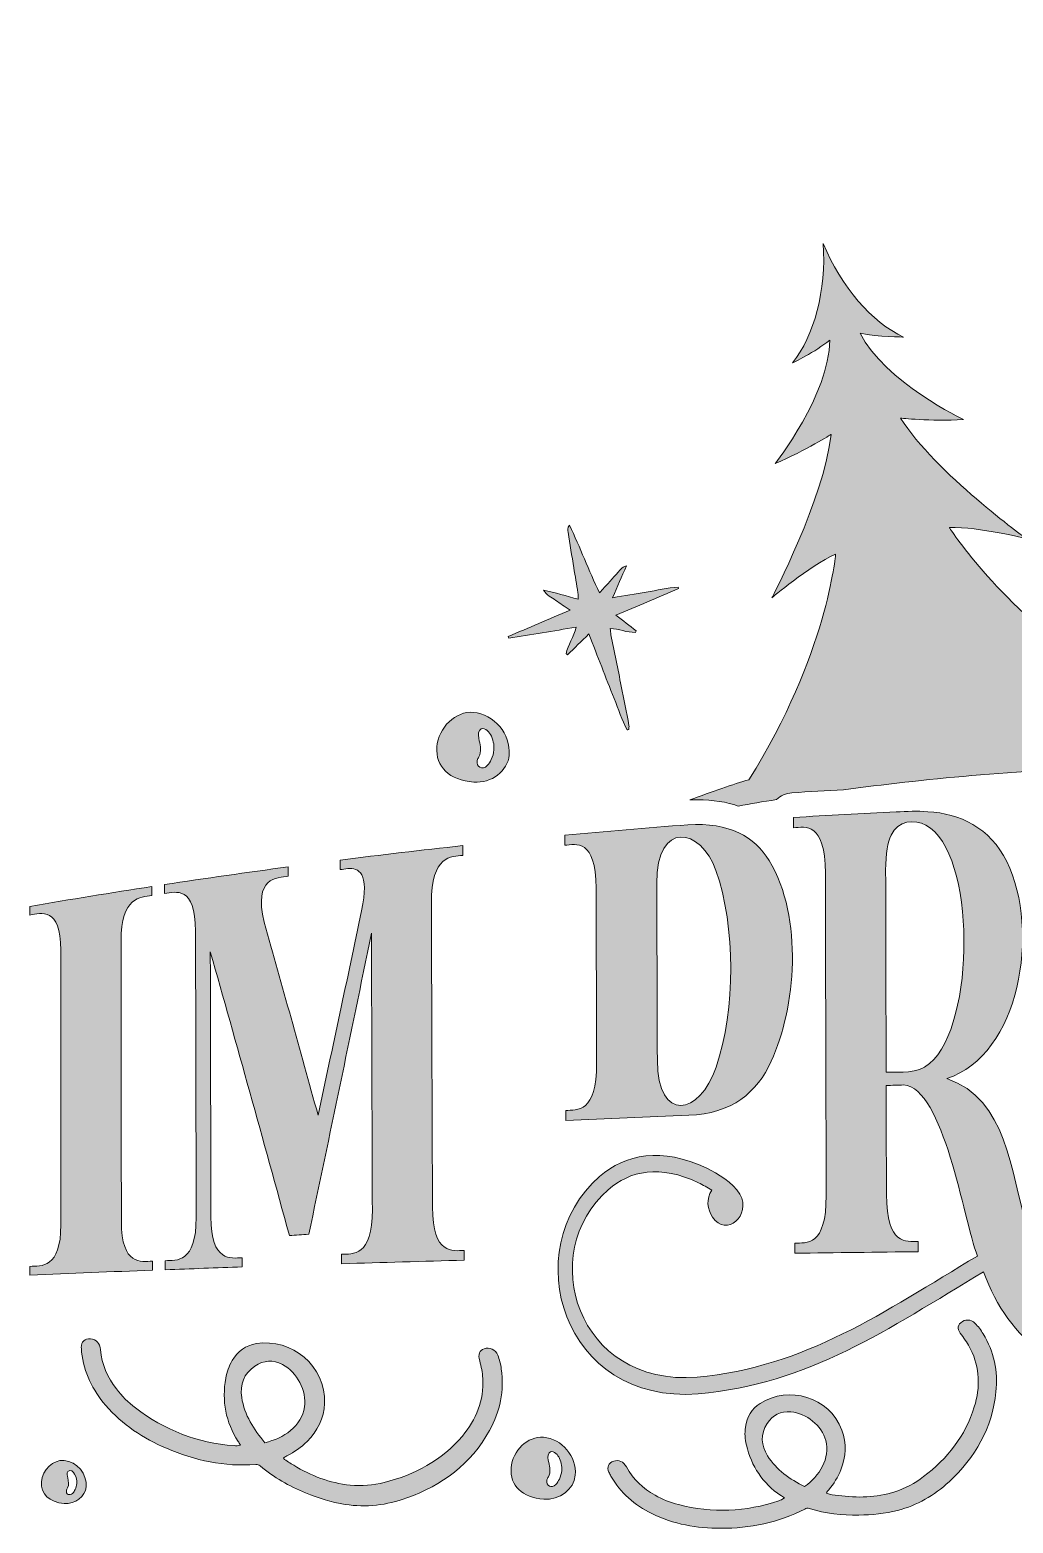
# Model space of a CAD drawing. Header units: inches. Extents: x 29 to 1051, y -1025 to -55.
# Drawn here: x 29 to 410, y -633 to -55 of the extents above; entities that cross this region are included whole.
import ezdxf

# ---------------------------------------------------------------- set-up
doc = ezdxf.new("R2010")
doc.units = ezdxf.units.IN
doc.header["$MEASUREMENT"] = 0
doc.layers.add('Layer 1', color=7, linetype='Continuous')

# ---------------------------------------------------------------- blocks, each defined once
blk = doc.blocks.new('block 2')
at = {"layer": 'Layer 1', "true_color": 0x71020c}
h = blk.add_hatch(color=16, dxfattribs=at)
h.dxf.hatch_style = 2
edge = h.paths.add_edge_path()
edge.add_spline(control_points=[(303.83, -355.57), (308.51, -354.74), (313.45, -353.91), (318.67, -353.07), (320.25, -351.57), (322.32, -350.58), (324.66, -350.44), (331.29, -350.03), (337.96, -349.64), (344.63, -349.28), (374.74, -345.25), (411.12, -341.72), (452.58, -340.16), (452.58, -340.16), (497.35, -339.31), (497.35, -339.31), (497.35, -339.31), (542.13, -340.16), (542.13, -340.16), (591.99, -342.03), (634.52, -346.77), (667.6, -351.77), (668.84, -351.2), (670.17, -350.88), (671.55, -350.88), (671.76, -350.88), (671.96, -350.88), (672.17, -350.9), (685.03, -351.73), (697.98, -352.68), (710.83, -353.69), (701.93, -350.35), (693.07, -347.22), (686.69, -345.39), (656.35, -296.94), (653.12, -258), (653.12, -258), (663.73, -262.93), (677.87, -274.98), (677.87, -274.98), (677.87, -274.98), (657.57, -236.62), (654.91, -211.67), (654.91, -211.67), (664.44, -217.72), (676.55, -222.98), (676.55, -222.98), (655.51, -196.23), (655.44, -175.18), (660.99, -179.74), (669.84, -183.99), (669.84, -183.99), (661.35, -173.53), (656.74, -155.78), (657.94, -137.75), (651.04, -154.45), (639.05, -168.33), (626.81, -173.95), (626.81, -173.95), (636.62, -174.05), (643.62, -172.43), (634.25, -191.27), (603.54, -205.95), (603.54, -205.95), (616.73, -206.59), (627.95, -205.38), (627.95, -205.38), (614.53, -226.58), (579.35, -251.99), (579.35, -251.99), (579.35, -251.99), (597.36, -247.45), (609.05, -247.71), (609.05, -247.71), (591.27, -275.81), (557.6, -299.17), (543.71, -280.08), (529.66, -256.85), (522.97, -234.38), (522.97, -234.38), (546.93, -241.3), (561.57, -248.23), (557.14, -244.59), (523.06, -209.8), (513.65, -179.54), (513.65, -179.54), (530.96, -185.67), (548.53, -195.52), (541.52, -189.39), (515.43, -160.64), (507.53, -138.55), (507.53, -138.55), (519.78, -145.47), (533.89, -149.46), (522, -138.81), (505.93, -115.65), (503.54, -97.81), (503.54, -97.81), (519.51, -106.6), (519.51, -106.6), (504.42, -91.07), (498.95, -72.58), (497.35, -55.01), (495.76, -72.58), (490.28, -91.07), (475.2, -106.6), (475.2, -106.6), (491.17, -97.81), (491.17, -97.81), (488.77, -115.65), (472.71, -138.81), (460.82, -149.46), (474.93, -145.47), (487.18, -138.55), (487.18, -138.55), (479.28, -160.64), (453.19, -189.39), (446.18, -195.52), (463.75, -185.67), (481.05, -179.54), (481.05, -179.54), (471.65, -209.8), (437.57, -244.59), (433.13, -248.23), (447.78, -241.3), (471.73, -234.38), (471.73, -234.38), (465.05, -256.85), (450.99, -280.08), (437.11, -299.17), (403.44, -275.82), (385.65, -247.71), (385.65, -247.71), (397.35, -247.45), (415.36, -251.99), (415.36, -251.99), (415.36, -251.99), (380.18, -226.58), (366.76, -205.38), (366.76, -205.38), (377.97, -206.59), (391.16, -205.95), (391.16, -205.95), (360.46, -191.27), (351.08, -172.43), (358.08, -174.05), (367.9, -173.95), (367.9, -173.95), (355.65, -168.33), (343.67, -154.45), (336.76, -137.75), (337.96, -155.78), (333.36, -173.53), (324.86, -183.99), (324.86, -183.99), (333.71, -179.74), (339.27, -175.18), (339.2, -196.23), (318.16, -222.98), (318.16, -222.98), (330.27, -217.72), (339.79, -211.67), (339.79, -211.67), (337.14, -236.62), (316.84, -274.98), (316.84, -274.98), (316.84, -274.98), (330.98, -262.93), (341.58, -258), (341.58, -258), (338.36, -296.94), (308.01, -345.39), (301.94, -347.13), (293.59, -350.06), (285.11, -353.22), (286.07, -353.18), (287.03, -353.13), (287.95, -353.13), (294.12, -353.13), (299.36, -354.06), (303.83, -355.57)], knot_values=[0, 0, 0, 0, 1, 1, 1, 2, 2, 2, 3, 3, 3, 4, 4, 4, 5, 5, 5, 6, 6, 6, 7, 7, 7, 8, 8, 8, 9, 9, 9, 10, 10, 10, 11, 11, 11, 12, 12, 12, 13, 13, 13, 14, 14, 14, 15, 15, 15, 16, 16, 16, 17, 17, 17, 18, 18, 18, 19, 19, 19, 20, 20, 20, 21, 21, 21, 22, 22, 22, 23, 23, 23, 24, 24, 24, 25, 25, 25, 26, 26, 26, 27, 27, 27, 28, 28, 28, 29, 29, 29, 30, 30, 30, 31, 31, 31, 32, 32, 32, 33, 33, 33, 34, 34, 34, 35, 35, 35, 36, 36, 36, 37, 37, 37, 38, 38, 38, 39, 39, 39, 40, 40, 40, 41, 41, 41, 42, 42, 42, 43, 43, 43, 44, 44, 44, 45, 45, 45, 46, 46, 46, 47, 47, 47, 48, 48, 48, 49, 49, 49, 50, 50, 50, 51, 51, 51, 52, 52, 52, 53, 53, 53, 54, 54, 54, 55, 55, 55, 56, 56, 56, 57, 57, 57, 58, 58, 58, 59, 59, 59, 60, 60, 60, 60], degree=3, periodic=1)
h = blk.add_hatch(color=16, dxfattribs=at)
h.dxf.hatch_style = 2
edge = h.paths.add_edge_path()
edge.add_spline(control_points=[(214.99, -290.58), (223.59, -289.18), (232.19, -287.78), (241.07, -286.34), (240.14, -290.13), (237.98, -293.15), (237.16, -296.61), (237.36, -296.74), (237.56, -296.86), (237.76, -296.98), (240.41, -294.39), (243.06, -291.81), (245.98, -288.95), (247.72, -293.41), (249.34, -297.54), (250.96, -301.68), (252.56, -305.76), (254.09, -309.88), (255.8, -313.92), (257.51, -317.96), (258.68, -322.25), (260.83, -326.1), (261.03, -326.06), (261.24, -326.02), (261.44, -325.97), (261.48, -325.44), (261.63, -324.89), (261.54, -324.38), (260.56, -319.3), (259.56, -314.22), (258.55, -309.14), (257.22, -302.52), (255.87, -295.9), (254.55, -289.27), (254.4, -288.5), (254.37, -287.72), (254.27, -286.82), (257.63, -286.97), (260.74, -288.4), (264, -288.33), (264.09, -288.11), (264.19, -287.89), (264.28, -287.67), (261.78, -285.75), (259.27, -283.83), (256.48, -281.7), (264.83, -278.15), (272.79, -274.77), (280.74, -271.39), (280.69, -271.19), (280.64, -270.99), (280.59, -270.79), (276.43, -271.03), (272.36, -272.08), (268.25, -272.71), (264.05, -273.35), (259.87, -274.11), (255.2, -274.9), (257.08, -270.57), (258.73, -266.75), (260.56, -262.52), (258.46, -263.12), (257.83, -264.68), (256.77, -265.7), (255.64, -266.8), (254.64, -268.04), (253.58, -269.21), (252.52, -270.37), (251.45, -271.52), (250.09, -273), (245.91, -264.32), (242.67, -255.5), (238.45, -246.81), (237.48, -247.9), (237.86, -248.8), (237.97, -249.56), (238.67, -254.16), (239.43, -258.74), (240.17, -263.33), (240.69, -266.54), (241.23, -269.74), (241.73, -272.95), (241.85, -273.7), (241.84, -274.47), (241.91, -275.47), (237.29, -274.34), (232.98, -272.78), (228.43, -272.01), (229.58, -273.93), (231.53, -274.74), (233.16, -275.94), (234.84, -277.17), (236.59, -278.3), (238.72, -279.76), (230.46, -283.26), (222.62, -286.59), (214.78, -289.91), (214.85, -290.14), (214.92, -290.36), (214.99, -290.58)], knot_values=[0, 0, 0, 0, 1, 1, 1, 2, 2, 2, 3, 3, 3, 4, 4, 4, 5, 5, 5, 6, 6, 6, 7, 7, 7, 8, 8, 8, 9, 9, 9, 10, 10, 10, 11, 11, 11, 12, 12, 12, 13, 13, 13, 14, 14, 14, 15, 15, 15, 16, 16, 16, 17, 17, 17, 18, 18, 18, 19, 19, 19, 20, 20, 20, 21, 21, 21, 22, 22, 22, 23, 23, 23, 24, 24, 24, 25, 25, 25, 26, 26, 26, 27, 27, 27, 28, 28, 28, 29, 29, 29, 30, 30, 30, 31, 31, 31, 32, 32, 32, 33, 33, 33, 33], degree=3, periodic=1)
h = blk.add_hatch(color=16, dxfattribs=at)
h.dxf.hatch_style = 2
edge = h.paths.add_edge_path()
edge.add_spline(control_points=[(201.41, -346.3), (208.21, -346.86), (214.65, -341.96), (215.13, -335.87), (215.79, -327.68), (209.35, -320), (201.24, -319.3), (194.46, -318.71), (187.66, -325.16), (187.12, -332.7), (186.57, -340.43), (191.91, -345.52), (201.41, -346.3)], knot_values=[0, 0, 0, 0, 1, 1, 1, 2, 2, 2, 3, 3, 3, 4, 4, 4, 4], degree=3, periodic=1)
edge = h.paths.add_edge_path()
edge.add_spline(control_points=[(202.76, -337.91), (202.86, -337.43), (203.15, -337.01), (203.39, -336.58), (204.53, -334.52), (203.99, -332.44), (203.56, -330.28), (203.32, -329.09), (202.84, -327.19), (203.72, -326.15), (205.08, -324.54), (207.21, -326.56), (207.89, -327.85), (208.89, -329.74), (209.37, -331.8), (209.22, -333.84), (209.13, -335.1), (208.79, -336.35), (208.18, -337.55), (207.75, -338.4), (207.31, -339.27), (206.63, -339.94), (204.84, -341.72), (202.19, -340.53), (202.76, -337.91)], knot_values=[0, 0, 0, 0, 1, 1, 1, 2, 2, 2, 3, 3, 3, 4, 4, 4, 5, 5, 5, 6, 6, 6, 7, 7, 7, 8, 8, 8, 8], degree=3, periodic=1)
h = blk.add_hatch(color=16, dxfattribs=at)
h.dxf.hatch_style = 2
edge = h.paths.add_edge_path()
edge.add_spline(control_points=[(288.37, -583.17), (331.21, -579.52), (361.75, -558.1), (398.87, -535.97), (408.8, -563.16), (430.14, -578.39), (454.83, -575.52), (479.39, -572.84), (489.45, -545.86), (480.35, -527.54), (484.68, -527.53), (489.02, -527.5), (493.35, -527.5), (493.35, -519.38), (493.35, -511.25), (493.35, -503.13), (492.3, -503.13), (491.24, -503.13), (490.19, -503.13), (490.19, -504.73), (490.19, -506.32), (490.19, -507.91), (490.19, -517.43), (483.76, -522.34), (477.07, -522.38), (473.87, -518.35), (469.46, -515.05), (463.79, -512.99), (462.87, -510.7), (462.31, -508.02), (462.31, -504.87), (462.3, -493.34), (462.29, -481.8), (462.29, -470.26), (476.53, -470.42), (476.14, -474.26), (476.34, -484.77), (477.46, -484.76), (478.58, -484.76), (479.7, -484.76), (479.7, -473.53), (479.7, -462.31), (479.69, -451.08), (478.57, -451.08), (477.45, -451.09), (476.33, -451.09), (476.13, -461.61), (476.53, -465.41), (462.28, -465.73), (462.26, -436.37), (462.25, -407.01), (462.23, -377.65), (462.21, -354.94), (490.17, -354.75), (490.18, -374.38), (490.18, -377.48), (490.18, -379.16), (490.18, -379.63), (491.24, -379.63), (492.29, -379.63), (493.35, -379.63), (493.35, -371.35), (493.35, -363.07), (493.35, -354.79), (471.07, -354.8), (448.79, -355.08), (426.52, -355.63), (426.52, -356.98), (426.52, -358.33), (426.52, -359.68), (430.89, -359.57), (438.62, -357.74), (438.64, -378), (438.68, -420.41), (438.73, -462.59), (438.77, -505), (438.78, -507.57), (438.65, -509.78), (438.43, -511.7), (430.94, -513.07), (423.52, -515.62), (415.84, -519.22), (409.08, -496.24), (408.05, -469.36), (384.69, -461.09), (412.76, -452.03), (421.02, -404.04), (407.9, -377.05), (401.34, -363.94), (389.63, -358.42), (377.34, -357.76), (373.18, -357.47), (369.22, -357.64), (365.06, -357.84), (351.79, -358.47), (338.51, -359.19), (325.25, -360.01), (325.25, -361.33), (325.26, -362.65), (325.26, -363.98), (329.81, -363.7), (337.53, -361.61), (337.59, -381.53), (337.7, -423.13), (337.81, -464.74), (337.92, -506.35), (337.98, -526.26), (330.27, -524.73), (325.72, -524.81), (325.72, -526.13), (325.73, -527.46), (325.73, -528.78), (341.67, -528.54), (357.61, -528.33), (373.56, -528.16), (373.55, -526.82), (373.55, -525.48), (373.55, -524.14), (369, -524.2), (361.29, -525.94), (361.25, -505.92), (361.21, -491.87), (361.18, -477.82), (361.15, -463.77), (363.39, -463.72), (365.63, -463.66), (367.88, -463.6), (383.51, -464.6), (390.93, -515.16), (396.48, -529.83), (360.16, -551.51), (329.8, -572.97), (287.95, -576.71), (241.37, -580.6), (225.38, -528.6), (253.53, -504.14), (261.8, -496.82), (273.65, -494.29), (288.5, -501.48), (290.28, -502.35), (291.86, -503.23), (293.65, -504.34), (291.29, -507.64), (291.89, -511.78), (293.88, -514.74), (299.24, -522.72), (309.09, -513.95), (304.52, -505.92), (301.74, -501.11), (296, -498.03), (291.64, -495.85), (274.22, -487.36), (260, -490.49), (250.16, -499.01), (217.87, -527.26), (235.86, -587.52), (288.37, -583.17)], knot_values=[0, 0, 0, 0, 1, 1, 1, 2, 2, 2, 3, 3, 3, 4, 4, 4, 5, 5, 5, 6, 6, 6, 7, 7, 7, 8, 8, 8, 9, 9, 9, 10, 10, 10, 11, 11, 11, 12, 12, 12, 13, 13, 13, 14, 14, 14, 15, 15, 15, 16, 16, 16, 17, 17, 17, 18, 18, 18, 19, 19, 19, 20, 20, 20, 21, 21, 21, 22, 22, 22, 23, 23, 23, 24, 24, 24, 25, 25, 25, 26, 26, 26, 27, 27, 27, 28, 28, 28, 29, 29, 29, 30, 30, 30, 31, 31, 31, 32, 32, 32, 33, 33, 33, 34, 34, 34, 35, 35, 35, 36, 36, 36, 37, 37, 37, 38, 38, 38, 39, 39, 39, 40, 40, 40, 41, 41, 41, 42, 42, 42, 43, 43, 43, 44, 44, 44, 45, 45, 45, 46, 46, 46, 47, 47, 47, 48, 48, 48, 49, 49, 49, 50, 50, 50, 51, 51, 51, 52, 52, 52, 52], degree=3, periodic=1)
edge = h.paths.add_edge_path()
edge.add_spline(control_points=[(436.64, -518.75), (434.04, -524.33), (429.64, -523.64), (426.73, -523.66), (426.73, -525.01), (426.74, -526.36), (426.74, -527.71), (442.27, -527.61), (457.81, -527.59), (473.35, -527.56), (484.15, -541.74), (476.01, -565.96), (454.62, -568.84), (435.27, -571.48), (424.37, -544.11), (417.82, -525.63), (424.28, -522.64), (430.52, -520.18), (436.64, -518.75)], knot_values=[0, 0, 0, 0, 1, 1, 1, 2, 2, 2, 3, 3, 3, 4, 4, 4, 5, 5, 5, 6, 6, 6, 6], degree=3, periodic=1)
edge = h.paths.add_edge_path()
edge.add_spline(control_points=[(377.95, -455.33), (373.01, -459.47), (366.88, -458.44), (361.14, -458.59), (361.07, -432.53), (361.01, -406.47), (360.95, -380.41), (360.94, -373.82), (361.72, -369.54), (363.1, -366.89), (365.66, -361.12), (372.2, -360.58), (376.56, -362.99), (396.01, -373.53), (395.92, -440.07), (377.95, -455.33)], knot_values=[0, 0, 0, 0, 1, 1, 1, 2, 2, 2, 3, 3, 3, 4, 4, 4, 5, 5, 5, 5], degree=3, periodic=1)
h = blk.add_hatch(color=16, dxfattribs=at)
h.dxf.hatch_style = 2
edge = h.paths.add_edge_path()
edge.add_spline(control_points=[(236.66, -370.76), (241.01, -370.35), (248.7, -368.07), (248.77, -387.4), (248.85, -409.99), (248.93, -432.58), (249.01, -455.16), (249.08, -474.5), (241.37, -473.25), (237.03, -473.46), (237.03, -474.74), (237.04, -476.02), (237.04, -477.31), (252.91, -476.57), (268.78, -475.91), (284.66, -475.31), (301.46, -474.69), (311.12, -466.5), (316.62, -454.41), (326.05, -433.83), (329.32, -398.94), (315.79, -376.67), (310.23, -367.46), (300.51, -361.83), (284.29, -362.84), (268.4, -364.06), (252.51, -365.42), (236.64, -366.91), (236.65, -368.19), (236.65, -369.48), (236.66, -370.76)], knot_values=[0, 0, 0, 0, 1, 1, 1, 2, 2, 2, 3, 3, 3, 4, 4, 4, 5, 5, 5, 6, 6, 6, 7, 7, 7, 8, 8, 8, 9, 9, 9, 10, 10, 10, 10], degree=3, periodic=1)
edge = h.paths.add_edge_path()
edge.add_spline(control_points=[(295.22, -380.53), (302.81, -402.24), (302.91, -434.36), (295.27, -456.65), (289, -475.41), (272.61, -478.49), (272.53, -453.98), (272.45, -431.18), (272.37, -408.39), (272.29, -385.59), (272.21, -360.82), (289.43, -364), (295.22, -380.53)], knot_values=[0, 0, 0, 0, 1, 1, 1, 2, 2, 2, 3, 3, 3, 4, 4, 4, 4], degree=3, periodic=1)
h = blk.add_hatch(color=16, dxfattribs=at)
h.dxf.hatch_style = 2
edge = h.paths.add_edge_path()
edge.add_spline(control_points=[(93.65, -403.97), (93.73, -440.95), (93.82, -477.93), (93.9, -514.92), (93.94, -532.63), (86.25, -531.45), (81.91, -531.63), (81.91, -532.8), (81.91, -533.96), (81.91, -535.13), (91.77, -534.77), (101.83, -534.41), (111.69, -534.07), (111.69, -532.88), (111.69, -531.68), (111.68, -530.49), (107.35, -530.65), (99.66, -532.39), (99.61, -514.63), (99.53, -480.42), (99.45, -446.21), (99.37, -411.99), (109.55, -447.81), (119.77, -484.48), (130.01, -521.93), (132.5, -521.75), (135, -521.58), (137.5, -521.41), (145.6, -483.12), (153.69, -444.25), (161.77, -404.85), (161.89, -440.49), (162.01, -476.12), (162.13, -511.76), (162.2, -530.29), (154.49, -528.99), (150.15, -529.14), (150.16, -530.36), (150.16, -531.59), (150.17, -532.81), (165.95, -532.33), (181.74, -531.87), (197.73, -531.45), (197.73, -530.19), (197.72, -528.93), (197.72, -527.67), (193.38, -527.8), (185.49, -529.56), (185.42, -510.82), (185.28, -471.55), (185.14, -432.51), (185, -393.24), (184.93, -374.5), (192.83, -375.15), (197.16, -374.7), (197.16, -373.44), (197.16, -372.18), (197.15, -370.92), (181.17, -372.66), (165.4, -374.52), (149.65, -376.51), (149.66, -377.74), (149.66, -378.96), (149.66, -380.19), (150.65, -380.06), (151.63, -379.94), (152.62, -379.82), (156.75, -379.52), (161.1, -381.19), (157.99, -396.12), (152.37, -422.75), (146.74, -449.14), (141.1, -475.26), (134.12, -450), (127.15, -425.09), (120.19, -400.56), (116.01, -383.08), (125.26, -383.33), (129.59, -382.76), (129.58, -381.55), (129.58, -380.34), (129.58, -379.13), (113.64, -381.26), (97.53, -383.57), (81.62, -385.98), (81.63, -387.15), (81.63, -388.32), (81.63, -389.49), (85.95, -388.85), (93.61, -386.26), (93.65, -403.97)], knot_values=[0, 0, 0, 0, 1, 1, 1, 2, 2, 2, 3, 3, 3, 4, 4, 4, 5, 5, 5, 6, 6, 6, 7, 7, 7, 8, 8, 8, 9, 9, 9, 10, 10, 10, 11, 11, 11, 12, 12, 12, 13, 13, 13, 14, 14, 14, 15, 15, 15, 16, 16, 16, 17, 17, 17, 18, 18, 18, 19, 19, 19, 20, 20, 20, 21, 21, 21, 22, 22, 22, 23, 23, 23, 24, 24, 24, 25, 25, 25, 26, 26, 26, 27, 27, 27, 28, 28, 28, 29, 29, 29, 30, 30, 30, 30], degree=3, periodic=1)
h = blk.add_hatch(color=16, dxfattribs=at)
h.dxf.hatch_style = 2
edge = h.paths.add_edge_path()
edge.add_spline(control_points=[(76.98, -531.82), (72.64, -532), (64.95, -533.72), (64.93, -516.44), (64.88, -480.21), (64.83, -444.17), (64.78, -407.94), (64.75, -390.66), (72.4, -390.88), (76.72, -390.23), (76.72, -389.07), (76.72, -387.9), (76.71, -386.74), (61.01, -389.15), (45.14, -391.74), (29.48, -394.43), (29.48, -395.55), (29.48, -396.67), (29.48, -397.79), (33.79, -397.06), (41.42, -394.38), (41.43, -411.37), (41.45, -446.89), (41.47, -482.22), (41.49, -517.74), (41.5, -534.72), (33.82, -533.64), (29.48, -533.84), (29.48, -534.96), (29.48, -536.08), (29.48, -537.2), (45.24, -536.54), (61.21, -535.91), (76.98, -535.32), (76.98, -534.15), (76.98, -532.99), (76.98, -531.82)], knot_values=[0, 0, 0, 0, 1, 1, 1, 2, 2, 2, 3, 3, 3, 4, 4, 4, 5, 5, 5, 6, 6, 6, 7, 7, 7, 8, 8, 8, 9, 9, 9, 10, 10, 10, 11, 11, 11, 12, 12, 12, 12], degree=3, periodic=1)
h = blk.add_hatch(color=16, dxfattribs=at)
h.dxf.hatch_style = 2
edge = h.paths.add_edge_path()
edge.add_spline(control_points=[(280.75, -626.11), (277.57, -625.3), (274.53, -624.08), (271.65, -622.48), (266.94, -619.87), (263.13, -616.35), (260.56, -611.51), (259.45, -609.41), (257.58, -608.63), (255.63, -609.29), (253.58, -609.98), (252.89, -611.56), (253.77, -613.56), (253.99, -614.07), (254.26, -614.57), (254.54, -615.05), (258.28, -621.6), (263.7, -626.27), (270.35, -629.55), (278.79, -633.71), (287.8, -635.27), (297.09, -635.27), (308.47, -635.26), (319.41, -633.12), (329.62, -627.81), (330.21, -627.5), (330.74, -627.43), (331.37, -627.63), (337.63, -629.55), (344.05, -630.25), (350.56, -630.15), (355.63, -630.07), (360.67, -629.59), (365.6, -628.33), (373.18, -626.39), (379.76, -622.54), (385.49, -617.23), (395.63, -607.84), (402.24, -596.47), (403.67, -582.43), (404.48, -574.44), (402.93, -566.88), (398.74, -559.97), (397.83, -558.47), (396.78, -557.08), (395.55, -555.84), (393.99, -554.27), (391.58, -554.2), (390.04, -555.64), (388.61, -556.96), (388.67, -558.38), (390.29, -560.39), (391.65, -562.09), (392.87, -563.89), (393.85, -565.85), (397.45, -573.12), (397.64, -580.65), (395.29, -588.27), (391.81, -599.53), (384.86, -608.27), (375.64, -615.27), (372.26, -617.84), (368.57, -619.81), (364.52, -621.1), (357.31, -623.39), (349.97, -623.57), (342.55, -622.56), (341.04, -622.36), (339.51, -622.26), (338.07, -621.69), (338.16, -621.06), (338.6, -620.77), (338.91, -620.4), (340.87, -618.04), (342.48, -615.46), (343.61, -612.6), (345.62, -607.53), (345.98, -602.39), (344.03, -597.24), (339.1, -584.2), (323.36, -579.96), (312.35, -586.9), (309.01, -589.01), (307.19, -592.19), (306.64, -596.12), (306.32, -598.43), (306.45, -600.75), (307, -603.01), (308.97, -611.24), (313.3, -617.85), (320.34, -622.55), (320.75, -622.82), (321.16, -623.09), (321.73, -623.47), (320.97, -624.15), (320.25, -624.34), (319.57, -624.58), (306.78, -628.98), (293.83, -629.42), (280.75, -626.11)], knot_values=[0, 0, 0, 0, 1, 1, 1, 2, 2, 2, 3, 3, 3, 4, 4, 4, 5, 5, 5, 6, 6, 6, 7, 7, 7, 8, 8, 8, 9, 9, 9, 10, 10, 10, 11, 11, 11, 12, 12, 12, 13, 13, 13, 14, 14, 14, 15, 15, 15, 16, 16, 16, 17, 17, 17, 18, 18, 18, 19, 19, 19, 20, 20, 20, 21, 21, 21, 22, 22, 22, 23, 23, 23, 24, 24, 24, 25, 25, 25, 26, 26, 26, 27, 27, 27, 28, 28, 28, 29, 29, 29, 30, 30, 30, 31, 31, 31, 32, 32, 32, 33, 33, 33, 33], degree=3, periodic=1)
edge = h.paths.add_edge_path()
edge.add_spline(control_points=[(315.19, -607.18), (312.66, -603.09), (312.36, -598.87), (315.09, -594.69), (317.25, -591.39), (320.28, -589.87), (324.21, -590.18), (330.22, -590.65), (336.27, -595.56), (337.74, -601.28), (338.63, -604.76), (338.08, -608.1), (336.48, -611.26), (334.88, -614.44), (332.48, -616.9), (329.58, -619.1), (323.87, -616.23), (318.66, -612.77), (315.19, -607.18)], knot_values=[0, 0, 0, 0, 1, 1, 1, 2, 2, 2, 3, 3, 3, 4, 4, 4, 5, 5, 5, 6, 6, 6, 6], degree=3, periodic=1)
h = blk.add_hatch(color=16, dxfattribs=at)
h.dxf.hatch_style = 2
edge = h.paths.add_edge_path()
edge.add_spline(control_points=[(108.57, -603.25), (94.35, -602.21), (81.63, -597.26), (70.34, -588.62), (67.59, -586.51), (65.15, -584.07), (63.02, -581.32), (59.55, -576.84), (57.32, -571.84), (56.84, -566.09), (56.63, -563.6), (55.15, -562.07), (52.98, -561.9), (50.71, -561.72), (49.38, -562.95), (49.41, -565.26), (49.41, -565.85), (49.47, -566.44), (49.53, -567.03), (50.44, -574.92), (53.75, -581.7), (58.83, -587.64), (65.27, -595.17), (73.36, -600.42), (82.36, -604.28), (93.38, -609), (104.87, -611.47), (116.96, -610.56), (117.66, -610.51), (118.2, -610.66), (118.74, -611.11), (124, -615.57), (129.93, -618.92), (136.27, -621.52), (141.22, -623.55), (146.3, -625.18), (151.6, -626), (159.74, -627.28), (167.72, -626.28), (175.47, -623.52), (189.19, -618.63), (200.32, -610.36), (207.54, -597.35), (211.64, -589.95), (213.28, -581.99), (212.09, -573.55), (211.84, -571.72), (211.39, -569.94), (210.71, -568.23), (209.86, -566.06), (207.55, -565), (205.46, -565.74), (203.53, -566.43), (203, -567.83), (203.73, -570.45), (204.35, -572.67), (204.78, -574.91), (204.91, -577.22), (205.39, -585.75), (202.43, -593.13), (197, -599.53), (188.95, -609), (178.59, -614.57), (166.75, -617.53), (162.41, -618.61), (158.01, -618.99), (153.56, -618.55), (145.62, -617.78), (138.44, -614.9), (131.67, -610.85), (130.29, -610.02), (128.85, -609.29), (127.69, -608.15), (128.04, -607.57), (128.58, -607.47), (129.04, -607.24), (131.91, -605.77), (134.55, -603.94), (136.84, -601.64), (140.88, -597.56), (143.37, -592.73), (143.62, -586.93), (144.25, -572.26), (130.77, -561.61), (117.22, -563.76), (113.11, -564.41), (110.03, -566.74), (107.87, -570.32), (106.59, -572.43), (105.76, -574.73), (105.35, -577.14), (103.84, -585.94), (105.29, -594.14), (110.16, -601.61), (110.44, -602.05), (110.73, -602.48), (111.12, -603.08), (110.11, -603.42), (109.33, -603.31), (108.57, -603.25)], knot_values=[0, 0, 0, 0, 1, 1, 1, 2, 2, 2, 3, 3, 3, 4, 4, 4, 5, 5, 5, 6, 6, 6, 7, 7, 7, 8, 8, 8, 9, 9, 9, 10, 10, 10, 11, 11, 11, 12, 12, 12, 13, 13, 13, 14, 14, 14, 15, 15, 15, 16, 16, 16, 17, 17, 17, 18, 18, 18, 19, 19, 19, 20, 20, 20, 21, 21, 21, 22, 22, 22, 23, 23, 23, 24, 24, 24, 25, 25, 25, 26, 26, 26, 27, 27, 27, 28, 28, 28, 29, 29, 29, 30, 30, 30, 31, 31, 31, 32, 32, 32, 33, 33, 33, 33], degree=3, periodic=1)
edge = h.paths.add_edge_path()
edge.add_spline(control_points=[(116.64, -572.45), (120.11, -570.14), (123.67, -569.93), (127.35, -571.86), (132.98, -574.81), (136.8, -582.09), (135.84, -588.24), (135.26, -591.98), (133.34, -594.98), (130.49, -597.38), (127.62, -599.79), (124.26, -601.18), (120.54, -602.11), (116.2, -596.96), (112.59, -591.44), (111.55, -584.59), (110.8, -579.58), (112.26, -575.36), (116.64, -572.45)], knot_values=[0, 0, 0, 0, 1, 1, 1, 2, 2, 2, 3, 3, 3, 4, 4, 4, 5, 5, 5, 6, 6, 6, 6], degree=3, periodic=1)
h = blk.add_hatch(color=16, dxfattribs=at)
h.dxf.hatch_style = 2
edge = h.paths.add_edge_path()
edge.add_spline(control_points=[(215.87, -611.9), (215.38, -618.77), (220.13, -623.29), (228.56, -623.98), (234.6, -624.48), (240.31, -620.13), (240.75, -614.72), (241.33, -607.44), (235.61, -600.62), (228.41, -600), (222.39, -599.48), (216.35, -605.21), (215.87, -611.9)], knot_values=[0, 0, 0, 0, 1, 1, 1, 2, 2, 2, 3, 3, 3, 4, 4, 4, 4], degree=3, periodic=1)
edge = h.paths.add_edge_path()
edge.add_spline(control_points=[(229.76, -616.53), (229.85, -616.1), (230.1, -615.73), (230.32, -615.35), (231.33, -613.52), (230.85, -611.67), (230.47, -609.75), (230.25, -608.7), (229.83, -607.01), (230.61, -606.09), (231.82, -604.66), (233.72, -606.45), (234.32, -607.6), (235.2, -609.28), (235.63, -611.11), (235.49, -612.91), (235.41, -614.03), (235.11, -615.14), (234.57, -616.21), (234.19, -616.97), (233.8, -617.74), (233.19, -618.34), (231.61, -619.91), (229.25, -618.86), (229.76, -616.53)], knot_values=[0, 0, 0, 0, 1, 1, 1, 2, 2, 2, 3, 3, 3, 4, 4, 4, 5, 5, 5, 6, 6, 6, 7, 7, 7, 8, 8, 8, 8], degree=3, periodic=1)
h = blk.add_hatch(color=16, dxfattribs=at)
h.dxf.hatch_style = 2
edge = h.paths.add_edge_path()
edge.add_spline(control_points=[(51.29, -619.21), (51.69, -614.16), (47.72, -609.42), (42.71, -608.99), (38.53, -608.63), (34.33, -612.61), (34, -617.26), (33.66, -622.03), (36.96, -625.17), (42.82, -625.65), (47.01, -625.99), (50.98, -622.97), (51.29, -619.21)], knot_values=[0, 0, 0, 0, 1, 1, 1, 2, 2, 2, 3, 3, 3, 4, 4, 4, 4], degree=3, periodic=1)
edge = h.paths.add_edge_path()
edge.add_spline(control_points=[(47, -620.25), (46.73, -620.77), (46.46, -621.31), (46.04, -621.73), (44.94, -622.82), (43.3, -622.09), (43.65, -620.47), (43.72, -620.17), (43.89, -619.92), (44.04, -619.65), (44.75, -618.38), (44.41, -617.1), (44.14, -615.76), (44, -615.03), (43.7, -613.86), (44.25, -613.22), (45.09, -612.23), (46.4, -613.47), (46.82, -614.27), (47.44, -615.43), (47.73, -616.7), (47.64, -617.96), (47.58, -618.74), (47.37, -619.51), (47, -620.25)], knot_values=[0, 0, 0, 0, 1, 1, 1, 2, 2, 2, 3, 3, 3, 4, 4, 4, 5, 5, 5, 6, 6, 6, 7, 7, 7, 8, 8, 8, 8], degree=3, periodic=1)
at = {"layer": 'Layer 1', "lineweight": 0}
for points, knots in [([(303.83, -355.57), (308.51, -354.74), (313.45, -353.91), (318.67, -353.07), (320.25, -351.57), (322.32, -350.58), (324.66, -350.44), (331.29, -350.03), (337.96, -349.64), (344.63, -349.28), (374.74, -345.25), (411.12, -341.72), (452.58, -340.16), (452.58, -340.16), (497.35, -339.31), (497.35, -339.31), (497.35, -339.31), (542.13, -340.16), (542.13, -340.16), (591.99, -342.03), (634.52, -346.77), (667.6, -351.77), (668.84, -351.2), (670.17, -350.88), (671.55, -350.88), (671.76, -350.88), (671.96, -350.88), (672.17, -350.9), (685.03, -351.73), (697.98, -352.68), (710.83, -353.69), (701.93, -350.35), (693.07, -347.22), (686.69, -345.39), (656.35, -296.94), (653.12, -258), (653.12, -258), (663.73, -262.93), (677.87, -274.98), (677.87, -274.98), (677.87, -274.98), (657.57, -236.62), (654.91, -211.67), (654.91, -211.67), (664.44, -217.72), (676.55, -222.98), (676.55, -222.98), (655.51, -196.23), (655.44, -175.18), (660.99, -179.74), (669.84, -183.99), (669.84, -183.99), (661.35, -173.53), (656.74, -155.78), (657.94, -137.75), (651.04, -154.45), (639.05, -168.33), (626.81, -173.95), (626.81, -173.95), (636.62, -174.05), (643.62, -172.43), (634.25, -191.27), (603.54, -205.95), (603.54, -205.95), (616.73, -206.59), (627.95, -205.38), (627.95, -205.38), (614.53, -226.58), (579.35, -251.99), (579.35, -251.99), (579.35, -251.99), (597.36, -247.45), (609.05, -247.71), (609.05, -247.71), (591.27, -275.81), (557.6, -299.17), (543.71, -280.08), (529.66, -256.85), (522.97, -234.38), (522.97, -234.38), (546.93, -241.3), (561.57, -248.23), (557.14, -244.59), (523.06, -209.8), (513.65, -179.54), (513.65, -179.54), (530.96, -185.67), (548.53, -195.52), (541.52, -189.39), (515.43, -160.64), (507.53, -138.55), (507.53, -138.55), (519.78, -145.47), (533.89, -149.46), (522, -138.81), (505.93, -115.65), (503.54, -97.81), (503.54, -97.81), (519.51, -106.6), (519.51, -106.6), (504.42, -91.07), (498.95, -72.58), (497.35, -55.01), (495.76, -72.58), (490.28, -91.07), (475.2, -106.6), (475.2, -106.6), (491.17, -97.81), (491.17, -97.81), (488.77, -115.65), (472.71, -138.81), (460.82, -149.46), (474.93, -145.47), (487.18, -138.55), (487.18, -138.55), (479.28, -160.64), (453.19, -189.39), (446.18, -195.52), (463.75, -185.67), (481.05, -179.54), (481.05, -179.54), (471.65, -209.8), (437.57, -244.59), (433.13, -248.23), (447.78, -241.3), (471.73, -234.38), (471.73, -234.38), (465.05, -256.85), (450.99, -280.08), (437.11, -299.17), (403.44, -275.82), (385.65, -247.71), (385.65, -247.71), (397.35, -247.45), (415.36, -251.99), (415.36, -251.99), (415.36, -251.99), (380.18, -226.58), (366.76, -205.38), (366.76, -205.38), (377.97, -206.59), (391.16, -205.95), (391.16, -205.95), (360.46, -191.27), (351.08, -172.43), (358.08, -174.05), (367.9, -173.95), (367.9, -173.95), (355.65, -168.33), (343.67, -154.45), (336.76, -137.75), (337.96, -155.78), (333.36, -173.53), (324.86, -183.99), (324.86, -183.99), (333.71, -179.74), (339.27, -175.18), (339.2, -196.23), (318.16, -222.98), (318.16, -222.98), (330.27, -217.72), (339.79, -211.67), (339.79, -211.67), (337.14, -236.62), (316.84, -274.98), (316.84, -274.98), (316.84, -274.98), (330.98, -262.93), (341.58, -258), (341.58, -258), (338.36, -296.94), (308.01, -345.39), (301.94, -347.13), (293.59, -350.06), (285.11, -353.22), (286.07, -353.18), (287.03, -353.13), (287.95, -353.13), (294.12, -353.13), (299.36, -354.06), (303.83, -355.57)], [0, 0, 0, 0, 1, 1, 1, 2, 2, 2, 3, 3, 3, 4, 4, 4, 5, 5, 5, 6, 6, 6, 7, 7, 7, 8, 8, 8, 9, 9, 9, 10, 10, 10, 11, 11, 11, 12, 12, 12, 13, 13, 13, 14, 14, 14, 15, 15, 15, 16, 16, 16, 17, 17, 17, 18, 18, 18, 19, 19, 19, 20, 20, 20, 21, 21, 21, 22, 22, 22, 23, 23, 23, 24, 24, 24, 25, 25, 25, 26, 26, 26, 27, 27, 27, 28, 28, 28, 29, 29, 29, 30, 30, 30, 31, 31, 31, 32, 32, 32, 33, 33, 33, 34, 34, 34, 35, 35, 35, 36, 36, 36, 37, 37, 37, 38, 38, 38, 39, 39, 39, 40, 40, 40, 41, 41, 41, 42, 42, 42, 43, 43, 43, 44, 44, 44, 45, 45, 45, 46, 46, 46, 47, 47, 47, 48, 48, 48, 49, 49, 49, 50, 50, 50, 51, 51, 51, 52, 52, 52, 53, 53, 53, 54, 54, 54, 55, 55, 55, 56, 56, 56, 57, 57, 57, 58, 58, 58, 59, 59, 59, 60, 60, 60, 60]), ([(214.99, -290.58), (223.59, -289.18), (232.19, -287.78), (241.07, -286.34), (240.14, -290.13), (237.98, -293.15), (237.16, -296.61), (237.36, -296.74), (237.56, -296.86), (237.76, -296.98), (240.41, -294.39), (243.06, -291.81), (245.98, -288.95), (247.72, -293.41), (249.34, -297.54), (250.96, -301.68), (252.56, -305.76), (254.09, -309.88), (255.8, -313.92), (257.51, -317.96), (258.68, -322.25), (260.83, -326.1), (261.03, -326.06), (261.24, -326.02), (261.44, -325.97), (261.48, -325.44), (261.63, -324.89), (261.54, -324.38), (260.56, -319.3), (259.56, -314.22), (258.55, -309.14), (257.22, -302.52), (255.87, -295.9), (254.55, -289.27), (254.4, -288.5), (254.37, -287.72), (254.27, -286.82), (257.63, -286.97), (260.74, -288.4), (264, -288.33), (264.09, -288.11), (264.19, -287.89), (264.28, -287.67), (261.78, -285.75), (259.27, -283.83), (256.48, -281.7), (264.83, -278.15), (272.79, -274.77), (280.74, -271.39), (280.69, -271.19), (280.64, -270.99), (280.59, -270.79), (276.43, -271.03), (272.36, -272.08), (268.25, -272.71), (264.05, -273.35), (259.87, -274.11), (255.2, -274.9), (257.08, -270.57), (258.73, -266.75), (260.56, -262.52), (258.46, -263.12), (257.83, -264.68), (256.77, -265.7), (255.64, -266.8), (254.64, -268.04), (253.58, -269.21), (252.52, -270.37), (251.45, -271.52), (250.09, -273), (245.91, -264.32), (242.67, -255.5), (238.45, -246.81), (237.48, -247.9), (237.86, -248.8), (237.97, -249.56), (238.67, -254.16), (239.43, -258.74), (240.17, -263.33), (240.69, -266.54), (241.23, -269.74), (241.73, -272.95), (241.85, -273.7), (241.84, -274.47), (241.91, -275.47), (237.29, -274.34), (232.98, -272.78), (228.43, -272.01), (229.58, -273.93), (231.53, -274.74), (233.16, -275.94), (234.84, -277.17), (236.59, -278.3), (238.72, -279.76), (230.46, -283.26), (222.62, -286.59), (214.78, -289.91), (214.85, -290.14), (214.92, -290.36), (214.99, -290.58)], [0, 0, 0, 0, 1, 1, 1, 2, 2, 2, 3, 3, 3, 4, 4, 4, 5, 5, 5, 6, 6, 6, 7, 7, 7, 8, 8, 8, 9, 9, 9, 10, 10, 10, 11, 11, 11, 12, 12, 12, 13, 13, 13, 14, 14, 14, 15, 15, 15, 16, 16, 16, 17, 17, 17, 18, 18, 18, 19, 19, 19, 20, 20, 20, 21, 21, 21, 22, 22, 22, 23, 23, 23, 24, 24, 24, 25, 25, 25, 26, 26, 26, 27, 27, 27, 28, 28, 28, 29, 29, 29, 30, 30, 30, 31, 31, 31, 32, 32, 32, 33, 33, 33, 33]), ([(201.41, -346.3), (208.21, -346.86), (214.65, -341.96), (215.13, -335.87), (215.79, -327.68), (209.35, -320), (201.24, -319.3), (194.46, -318.71), (187.66, -325.16), (187.12, -332.7), (186.57, -340.43), (191.91, -345.52), (201.41, -346.3)], [0, 0, 0, 0, 1, 1, 1, 2, 2, 2, 3, 3, 3, 4, 4, 4, 4]), ([(202.76, -337.91), (202.86, -337.43), (203.15, -337.01), (203.39, -336.58), (204.53, -334.52), (203.99, -332.44), (203.56, -330.28), (203.32, -329.09), (202.84, -327.19), (203.72, -326.15), (205.08, -324.54), (207.21, -326.56), (207.89, -327.85), (208.89, -329.74), (209.37, -331.8), (209.22, -333.84), (209.13, -335.1), (208.79, -336.35), (208.18, -337.55), (207.75, -338.4), (207.31, -339.27), (206.63, -339.94), (204.84, -341.72), (202.19, -340.53), (202.76, -337.91)], [0, 0, 0, 0, 1, 1, 1, 2, 2, 2, 3, 3, 3, 4, 4, 4, 5, 5, 5, 6, 6, 6, 7, 7, 7, 8, 8, 8, 8]), ([(288.37, -583.17), (331.21, -579.52), (361.75, -558.1), (398.87, -535.97), (408.8, -563.16), (430.14, -578.39), (454.83, -575.52), (479.39, -572.84), (489.45, -545.86), (480.35, -527.54), (484.68, -527.53), (489.02, -527.5), (493.35, -527.5), (493.35, -519.38), (493.35, -511.25), (493.35, -503.13), (492.3, -503.13), (491.24, -503.13), (490.19, -503.13), (490.19, -504.73), (490.19, -506.32), (490.19, -507.91), (490.19, -517.43), (483.76, -522.34), (477.07, -522.38), (473.87, -518.35), (469.46, -515.05), (463.79, -512.99), (462.87, -510.7), (462.31, -508.02), (462.31, -504.87), (462.3, -493.34), (462.29, -481.8), (462.29, -470.26), (476.53, -470.42), (476.14, -474.26), (476.34, -484.77), (477.46, -484.76), (478.58, -484.76), (479.7, -484.76), (479.7, -473.53), (479.7, -462.31), (479.69, -451.08), (478.57, -451.08), (477.45, -451.09), (476.33, -451.09), (476.13, -461.61), (476.53, -465.41), (462.28, -465.73), (462.26, -436.37), (462.25, -407.01), (462.23, -377.65), (462.21, -354.94), (490.17, -354.75), (490.18, -374.38), (490.18, -377.48), (490.18, -379.16), (490.18, -379.63), (491.24, -379.63), (492.29, -379.63), (493.35, -379.63), (493.35, -371.35), (493.35, -363.07), (493.35, -354.79), (471.07, -354.8), (448.79, -355.08), (426.52, -355.63), (426.52, -356.98), (426.52, -358.33), (426.52, -359.68), (430.89, -359.57), (438.62, -357.74), (438.64, -378), (438.68, -420.41), (438.73, -462.59), (438.77, -505), (438.78, -507.57), (438.65, -509.78), (438.43, -511.7), (430.94, -513.07), (423.52, -515.62), (415.84, -519.22), (409.08, -496.24), (408.05, -469.36), (384.69, -461.09), (412.76, -452.03), (421.02, -404.04), (407.9, -377.05), (401.34, -363.94), (389.63, -358.42), (377.34, -357.76), (373.18, -357.47), (369.22, -357.64), (365.06, -357.84), (351.79, -358.47), (338.51, -359.19), (325.25, -360.01), (325.25, -361.33), (325.26, -362.65), (325.26, -363.98), (329.81, -363.7), (337.53, -361.61), (337.59, -381.53), (337.7, -423.13), (337.81, -464.74), (337.92, -506.35), (337.98, -526.26), (330.27, -524.73), (325.72, -524.81), (325.72, -526.13), (325.73, -527.46), (325.73, -528.78), (341.67, -528.54), (357.61, -528.33), (373.56, -528.16), (373.55, -526.82), (373.55, -525.48), (373.55, -524.14), (369, -524.2), (361.29, -525.94), (361.25, -505.92), (361.21, -491.87), (361.18, -477.82), (361.15, -463.77), (363.39, -463.72), (365.63, -463.66), (367.88, -463.6), (383.51, -464.6), (390.93, -515.16), (396.48, -529.83), (360.16, -551.51), (329.8, -572.97), (287.95, -576.71), (241.37, -580.6), (225.38, -528.6), (253.53, -504.14), (261.8, -496.82), (273.65, -494.29), (288.5, -501.48), (290.28, -502.35), (291.86, -503.23), (293.65, -504.34), (291.29, -507.64), (291.89, -511.78), (293.88, -514.74), (299.24, -522.72), (309.09, -513.95), (304.52, -505.92), (301.74, -501.11), (296, -498.03), (291.64, -495.85), (274.22, -487.36), (260, -490.49), (250.16, -499.01), (217.87, -527.26), (235.86, -587.52), (288.37, -583.17)], [0, 0, 0, 0, 1, 1, 1, 2, 2, 2, 3, 3, 3, 4, 4, 4, 5, 5, 5, 6, 6, 6, 7, 7, 7, 8, 8, 8, 9, 9, 9, 10, 10, 10, 11, 11, 11, 12, 12, 12, 13, 13, 13, 14, 14, 14, 15, 15, 15, 16, 16, 16, 17, 17, 17, 18, 18, 18, 19, 19, 19, 20, 20, 20, 21, 21, 21, 22, 22, 22, 23, 23, 23, 24, 24, 24, 25, 25, 25, 26, 26, 26, 27, 27, 27, 28, 28, 28, 29, 29, 29, 30, 30, 30, 31, 31, 31, 32, 32, 32, 33, 33, 33, 34, 34, 34, 35, 35, 35, 36, 36, 36, 37, 37, 37, 38, 38, 38, 39, 39, 39, 40, 40, 40, 41, 41, 41, 42, 42, 42, 43, 43, 43, 44, 44, 44, 45, 45, 45, 46, 46, 46, 47, 47, 47, 48, 48, 48, 49, 49, 49, 50, 50, 50, 51, 51, 51, 52, 52, 52, 52]), ([(236.66, -370.76), (241.01, -370.35), (248.7, -368.07), (248.77, -387.4), (248.85, -409.99), (248.93, -432.58), (249.01, -455.16), (249.08, -474.5), (241.37, -473.25), (237.03, -473.46), (237.03, -474.74), (237.04, -476.02), (237.04, -477.31), (252.91, -476.57), (268.78, -475.91), (284.66, -475.31), (301.46, -474.69), (311.12, -466.5), (316.62, -454.41), (326.05, -433.83), (329.32, -398.94), (315.79, -376.67), (310.23, -367.46), (300.51, -361.83), (284.29, -362.84), (268.4, -364.06), (252.51, -365.42), (236.64, -366.91), (236.65, -368.19), (236.65, -369.48), (236.66, -370.76)], [0, 0, 0, 0, 1, 1, 1, 2, 2, 2, 3, 3, 3, 4, 4, 4, 5, 5, 5, 6, 6, 6, 7, 7, 7, 8, 8, 8, 9, 9, 9, 10, 10, 10, 10]), ([(295.22, -380.53), (302.81, -402.24), (302.91, -434.36), (295.27, -456.65), (289, -475.41), (272.61, -478.49), (272.53, -453.98), (272.45, -431.18), (272.37, -408.39), (272.29, -385.59), (272.21, -360.82), (289.43, -364), (295.22, -380.53)], [0, 0, 0, 0, 1, 1, 1, 2, 2, 2, 3, 3, 3, 4, 4, 4, 4]), ([(377.95, -455.33), (373.01, -459.47), (366.88, -458.44), (361.14, -458.59), (361.07, -432.53), (361.01, -406.47), (360.95, -380.41), (360.94, -373.82), (361.72, -369.54), (363.1, -366.89), (365.66, -361.12), (372.2, -360.58), (376.56, -362.99), (396.01, -373.53), (395.92, -440.07), (377.95, -455.33)], [0, 0, 0, 0, 1, 1, 1, 2, 2, 2, 3, 3, 3, 4, 4, 4, 5, 5, 5, 5]), ([(93.65, -403.97), (93.73, -440.95), (93.82, -477.93), (93.9, -514.92), (93.94, -532.63), (86.25, -531.45), (81.91, -531.63), (81.91, -532.8), (81.91, -533.96), (81.91, -535.13), (91.77, -534.77), (101.83, -534.41), (111.69, -534.07), (111.69, -532.88), (111.69, -531.68), (111.68, -530.49), (107.35, -530.65), (99.66, -532.39), (99.61, -514.63), (99.53, -480.42), (99.45, -446.21), (99.37, -411.99), (109.55, -447.81), (119.77, -484.48), (130.01, -521.93), (132.5, -521.75), (135, -521.58), (137.5, -521.41), (145.6, -483.12), (153.69, -444.25), (161.77, -404.85), (161.89, -440.49), (162.01, -476.12), (162.13, -511.76), (162.2, -530.29), (154.49, -528.99), (150.15, -529.14), (150.16, -530.36), (150.16, -531.59), (150.17, -532.81), (165.95, -532.33), (181.74, -531.87), (197.73, -531.45), (197.73, -530.19), (197.72, -528.93), (197.72, -527.67), (193.38, -527.8), (185.49, -529.56), (185.42, -510.82), (185.28, -471.55), (185.14, -432.51), (185, -393.24), (184.93, -374.5), (192.83, -375.15), (197.16, -374.7), (197.16, -373.44), (197.16, -372.18), (197.15, -370.92), (181.17, -372.66), (165.4, -374.52), (149.65, -376.51), (149.66, -377.74), (149.66, -378.96), (149.66, -380.19), (150.65, -380.06), (151.63, -379.94), (152.62, -379.82), (156.75, -379.52), (161.1, -381.19), (157.99, -396.12), (152.37, -422.75), (146.74, -449.14), (141.1, -475.26), (134.12, -450), (127.15, -425.09), (120.19, -400.56), (116.01, -383.08), (125.26, -383.33), (129.59, -382.76), (129.58, -381.55), (129.58, -380.34), (129.58, -379.13), (113.64, -381.26), (97.53, -383.57), (81.62, -385.98), (81.63, -387.15), (81.63, -388.32), (81.63, -389.49), (85.95, -388.85), (93.61, -386.26), (93.65, -403.97)], [0, 0, 0, 0, 1, 1, 1, 2, 2, 2, 3, 3, 3, 4, 4, 4, 5, 5, 5, 6, 6, 6, 7, 7, 7, 8, 8, 8, 9, 9, 9, 10, 10, 10, 11, 11, 11, 12, 12, 12, 13, 13, 13, 14, 14, 14, 15, 15, 15, 16, 16, 16, 17, 17, 17, 18, 18, 18, 19, 19, 19, 20, 20, 20, 21, 21, 21, 22, 22, 22, 23, 23, 23, 24, 24, 24, 25, 25, 25, 26, 26, 26, 27, 27, 27, 28, 28, 28, 29, 29, 29, 30, 30, 30, 30]), ([(76.98, -531.82), (72.64, -532), (64.95, -533.72), (64.93, -516.44), (64.88, -480.21), (64.83, -444.17), (64.78, -407.94), (64.75, -390.66), (72.4, -390.88), (76.72, -390.23), (76.72, -389.07), (76.72, -387.9), (76.71, -386.74), (61.01, -389.15), (45.14, -391.74), (29.48, -394.43), (29.48, -395.55), (29.48, -396.67), (29.48, -397.79), (33.79, -397.06), (41.42, -394.38), (41.43, -411.37), (41.45, -446.89), (41.47, -482.22), (41.49, -517.74), (41.5, -534.72), (33.82, -533.64), (29.48, -533.84), (29.48, -534.96), (29.48, -536.08), (29.48, -537.2), (45.24, -536.54), (61.21, -535.91), (76.98, -535.32), (76.98, -534.15), (76.98, -532.99), (76.98, -531.82)], [0, 0, 0, 0, 1, 1, 1, 2, 2, 2, 3, 3, 3, 4, 4, 4, 5, 5, 5, 6, 6, 6, 7, 7, 7, 8, 8, 8, 9, 9, 9, 10, 10, 10, 11, 11, 11, 12, 12, 12, 12]), ([(280.75, -626.11), (277.57, -625.3), (274.53, -624.08), (271.65, -622.48), (266.94, -619.87), (263.13, -616.35), (260.56, -611.51), (259.45, -609.41), (257.58, -608.63), (255.63, -609.29), (253.58, -609.98), (252.89, -611.56), (253.77, -613.56), (253.99, -614.07), (254.26, -614.57), (254.54, -615.05), (258.28, -621.6), (263.7, -626.27), (270.35, -629.55), (278.79, -633.71), (287.8, -635.27), (297.09, -635.27), (308.47, -635.26), (319.41, -633.12), (329.62, -627.81), (330.21, -627.5), (330.74, -627.43), (331.37, -627.63), (337.63, -629.55), (344.05, -630.25), (350.56, -630.15), (355.63, -630.07), (360.67, -629.59), (365.6, -628.33), (373.18, -626.39), (379.76, -622.54), (385.49, -617.23), (395.63, -607.84), (402.24, -596.47), (403.67, -582.43), (404.48, -574.44), (402.93, -566.88), (398.74, -559.97), (397.83, -558.47), (396.78, -557.08), (395.55, -555.84), (393.99, -554.27), (391.58, -554.2), (390.04, -555.64), (388.61, -556.96), (388.67, -558.38), (390.29, -560.39), (391.65, -562.09), (392.87, -563.89), (393.85, -565.85), (397.45, -573.12), (397.64, -580.65), (395.29, -588.27), (391.81, -599.53), (384.86, -608.27), (375.64, -615.27), (372.26, -617.84), (368.57, -619.81), (364.52, -621.1), (357.31, -623.39), (349.97, -623.57), (342.55, -622.56), (341.04, -622.36), (339.51, -622.26), (338.07, -621.69), (338.16, -621.06), (338.6, -620.77), (338.91, -620.4), (340.87, -618.04), (342.48, -615.46), (343.61, -612.6), (345.62, -607.53), (345.98, -602.39), (344.03, -597.24), (339.1, -584.2), (323.36, -579.96), (312.35, -586.9), (309.01, -589.01), (307.19, -592.19), (306.64, -596.12), (306.32, -598.43), (306.45, -600.75), (307, -603.01), (308.97, -611.24), (313.3, -617.85), (320.34, -622.55), (320.75, -622.82), (321.16, -623.09), (321.73, -623.47), (320.97, -624.15), (320.25, -624.34), (319.57, -624.58), (306.78, -628.98), (293.83, -629.42), (280.75, -626.11)], [0, 0, 0, 0, 1, 1, 1, 2, 2, 2, 3, 3, 3, 4, 4, 4, 5, 5, 5, 6, 6, 6, 7, 7, 7, 8, 8, 8, 9, 9, 9, 10, 10, 10, 11, 11, 11, 12, 12, 12, 13, 13, 13, 14, 14, 14, 15, 15, 15, 16, 16, 16, 17, 17, 17, 18, 18, 18, 19, 19, 19, 20, 20, 20, 21, 21, 21, 22, 22, 22, 23, 23, 23, 24, 24, 24, 25, 25, 25, 26, 26, 26, 27, 27, 27, 28, 28, 28, 29, 29, 29, 30, 30, 30, 31, 31, 31, 32, 32, 32, 33, 33, 33, 33]), ([(108.57, -603.25), (94.35, -602.21), (81.63, -597.26), (70.34, -588.62), (67.59, -586.51), (65.15, -584.07), (63.02, -581.32), (59.55, -576.84), (57.32, -571.84), (56.84, -566.09), (56.63, -563.6), (55.15, -562.07), (52.98, -561.9), (50.71, -561.72), (49.38, -562.95), (49.41, -565.26), (49.41, -565.85), (49.47, -566.44), (49.53, -567.03), (50.44, -574.92), (53.75, -581.7), (58.83, -587.64), (65.27, -595.17), (73.36, -600.42), (82.36, -604.28), (93.38, -609), (104.87, -611.47), (116.96, -610.56), (117.66, -610.51), (118.2, -610.66), (118.74, -611.11), (124, -615.57), (129.93, -618.92), (136.27, -621.52), (141.22, -623.55), (146.3, -625.18), (151.6, -626), (159.74, -627.28), (167.72, -626.28), (175.47, -623.52), (189.19, -618.63), (200.32, -610.36), (207.54, -597.35), (211.64, -589.95), (213.28, -581.99), (212.09, -573.55), (211.84, -571.72), (211.39, -569.94), (210.71, -568.23), (209.86, -566.06), (207.55, -565), (205.46, -565.74), (203.53, -566.43), (203, -567.83), (203.73, -570.45), (204.35, -572.67), (204.78, -574.91), (204.91, -577.22), (205.39, -585.75), (202.43, -593.13), (197, -599.53), (188.95, -609), (178.59, -614.57), (166.75, -617.53), (162.41, -618.61), (158.01, -618.99), (153.56, -618.55), (145.62, -617.78), (138.44, -614.9), (131.67, -610.85), (130.29, -610.02), (128.85, -609.29), (127.69, -608.15), (128.04, -607.57), (128.58, -607.47), (129.04, -607.24), (131.91, -605.77), (134.55, -603.94), (136.84, -601.64), (140.88, -597.56), (143.37, -592.73), (143.62, -586.93), (144.25, -572.26), (130.77, -561.61), (117.22, -563.76), (113.11, -564.41), (110.03, -566.74), (107.87, -570.32), (106.59, -572.43), (105.76, -574.73), (105.35, -577.14), (103.84, -585.94), (105.29, -594.14), (110.16, -601.61), (110.44, -602.05), (110.73, -602.48), (111.12, -603.08), (110.11, -603.42), (109.33, -603.31), (108.57, -603.25)], [0, 0, 0, 0, 1, 1, 1, 2, 2, 2, 3, 3, 3, 4, 4, 4, 5, 5, 5, 6, 6, 6, 7, 7, 7, 8, 8, 8, 9, 9, 9, 10, 10, 10, 11, 11, 11, 12, 12, 12, 13, 13, 13, 14, 14, 14, 15, 15, 15, 16, 16, 16, 17, 17, 17, 18, 18, 18, 19, 19, 19, 20, 20, 20, 21, 21, 21, 22, 22, 22, 23, 23, 23, 24, 24, 24, 25, 25, 25, 26, 26, 26, 27, 27, 27, 28, 28, 28, 29, 29, 29, 30, 30, 30, 31, 31, 31, 32, 32, 32, 33, 33, 33, 33]), ([(116.64, -572.45), (120.11, -570.14), (123.67, -569.93), (127.35, -571.86), (132.98, -574.81), (136.8, -582.09), (135.84, -588.24), (135.26, -591.98), (133.34, -594.98), (130.49, -597.38), (127.62, -599.79), (124.26, -601.18), (120.54, -602.11), (116.2, -596.96), (112.59, -591.44), (111.55, -584.59), (110.8, -579.58), (112.26, -575.36), (116.64, -572.45)], [0, 0, 0, 0, 1, 1, 1, 2, 2, 2, 3, 3, 3, 4, 4, 4, 5, 5, 5, 6, 6, 6, 6]), ([(315.19, -607.18), (312.66, -603.09), (312.36, -598.87), (315.09, -594.69), (317.25, -591.39), (320.28, -589.87), (324.21, -590.18), (330.22, -590.65), (336.27, -595.56), (337.74, -601.28), (338.63, -604.76), (338.08, -608.1), (336.48, -611.26), (334.88, -614.44), (332.48, -616.9), (329.58, -619.1), (323.87, -616.23), (318.66, -612.77), (315.19, -607.18)], [0, 0, 0, 0, 1, 1, 1, 2, 2, 2, 3, 3, 3, 4, 4, 4, 5, 5, 5, 6, 6, 6, 6]), ([(215.87, -611.9), (215.38, -618.77), (220.13, -623.29), (228.56, -623.98), (234.6, -624.48), (240.31, -620.13), (240.75, -614.72), (241.33, -607.44), (235.61, -600.62), (228.41, -600), (222.39, -599.48), (216.35, -605.21), (215.87, -611.9)], [0, 0, 0, 0, 1, 1, 1, 2, 2, 2, 3, 3, 3, 4, 4, 4, 4]), ([(229.76, -616.53), (229.85, -616.1), (230.1, -615.73), (230.32, -615.35), (231.33, -613.52), (230.85, -611.67), (230.47, -609.75), (230.25, -608.7), (229.83, -607.01), (230.61, -606.09), (231.82, -604.66), (233.72, -606.45), (234.32, -607.6), (235.2, -609.28), (235.63, -611.11), (235.49, -612.91), (235.41, -614.03), (235.11, -615.14), (234.57, -616.21), (234.19, -616.97), (233.8, -617.74), (233.19, -618.34), (231.61, -619.91), (229.25, -618.86), (229.76, -616.53)], [0, 0, 0, 0, 1, 1, 1, 2, 2, 2, 3, 3, 3, 4, 4, 4, 5, 5, 5, 6, 6, 6, 7, 7, 7, 8, 8, 8, 8]), ([(51.29, -619.21), (51.69, -614.16), (47.72, -609.42), (42.71, -608.99), (38.53, -608.63), (34.33, -612.61), (34, -617.26), (33.66, -622.03), (36.96, -625.17), (42.82, -625.65), (47.01, -625.99), (50.98, -622.97), (51.29, -619.21)], [0, 0, 0, 0, 1, 1, 1, 2, 2, 2, 3, 3, 3, 4, 4, 4, 4]), ([(47, -620.25), (46.73, -620.77), (46.46, -621.31), (46.04, -621.73), (44.94, -622.82), (43.3, -622.09), (43.65, -620.47), (43.72, -620.17), (43.89, -619.92), (44.04, -619.65), (44.75, -618.38), (44.41, -617.1), (44.14, -615.76), (44, -615.03), (43.7, -613.86), (44.25, -613.22), (45.09, -612.23), (46.4, -613.47), (46.82, -614.27), (47.44, -615.43), (47.73, -616.7), (47.64, -617.96), (47.58, -618.74), (47.37, -619.51), (47, -620.25)], [0, 0, 0, 0, 1, 1, 1, 2, 2, 2, 3, 3, 3, 4, 4, 4, 5, 5, 5, 6, 6, 6, 7, 7, 7, 8, 8, 8, 8])]:
    blk.add_open_spline(points, degree=3, knots=knots, dxfattribs=at)

msp = doc.modelspace()

# ---------------------------------------------------------------- block references
at = {"layer": 'Layer 1'}
msp.add_blockref('block 2', (0, 0), dxfattribs=at)

doc.saveas('drawing.dxf')
